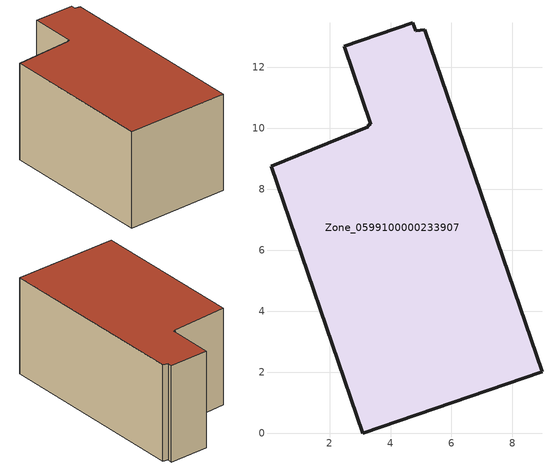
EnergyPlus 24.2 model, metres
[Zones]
Zone_0599100000233907
 floor ground (C_G): 4.82,13.2 5.12,13.24 8.97,2.02 3.09,0 0.08,8.76 3.27,10.05 3.27,10.11 3.35,10.14 2.48,12.69 4.73,13.46 z0
 wall outside (C_F): 4.73,13.46 2.48,12.69 3.35,10.14 3.27,10.11 3.27,10.05 0.08,8.76 3.09,0 8.97,2.02 5.12,13.24 4.82,13.2 4.73,13.46 z0:5.85
 roof outside (C_R): 5.12,13.24 4.82,13.2 4.73,13.46 2.48,12.69 3.35,10.14 3.27,10.11 3.27,10.05 0.08,8.76 3.09,0 8.97,2.02 z5.85
[BUILDING]
Pand.0599100000233907: North Axis=0; Terrain=City; Loads Convergence Tolerance Value=0.04; Temperature Convergence Tolerance Value=0.4; Solar Distribution=FullExterior; Maximum Number of Warmup Days=25; Minimum Number of Warmup Days=1
[Site:Location]
Rotterdam.The.Hague.AP_ZH_NLD Design_Conditions: Latitude=51.96; Longitude=4.45; Time Zone=1; Elevation=-4.5
[SITE:GROUNDTEMPERATURE:BUILDINGSURFACE]
18, 18, 18, 18, 18, 18, 18, 18, 18, 18, 18, 18
[MATERIAL] Thermal Absorptance=0.9; Solar Absorptance=0.7; Visible Absorptance=0.7
Name | Roughness | Thickness | Conductivity | Density | Specific Heat
G.TI.1946-1964 | MediumSmooth | 0.15 | 1 | 540 | 1210
F.TI.1946-1964 | Rough | 0.3 | 0.857143 | 1920 | 840
R.TI.1946-1964 | MediumRough | 0.2 | 0.277778 | 1500 | 1000
[CONSTRUCTION]
C_G: G.TI.1946-1964
C_F: F.TI.1946-1964
C_R: R.TI.1946-1964
[ZONE]
Zone_0599100000233907: Type=1; Multiplier=1; Ceiling Height=Autocalculate; Volume=Autocalculate; Floor Area=autocalculate; Part of Total Floor Area=Yes
[ZONEINFILTRATION:DESIGNFLOWRATE]
Infil_Zone_0599100000233907: Zone or ZoneList or Space or SpaceList=Zone_0599100000233907; Schedule=AlwaysOn; Design Flow Rate Calculation Method=Flow/Area; Flow Rate per Floor Area=0.003; Constant Term Coefficient=1; Temperature Term Coefficient=0; Velocity Term Coefficient=0; Velocity Squared Term Coefficient=0
[HVACTEMPLATE:ZONE:IDEALLOADSAIRSYSTEM]
Zone_0599100000233907: Maximum Heating Supply Air Temperature=50; Minimum Cooling Supply Air Temperature=13; Maximum Heating Supply Air Humidity Ratio=0.0156; Minimum Cooling Supply Air Humidity Ratio=0.0077; Heating Limit=NoLimit; Cooling Limit=NoLimit; Dehumidification Control Type=ConstantSensibleHeatRatio; Cooling Sensible Heat Ratio=0.7; Dehumidification Setpoint=60; Humidification Control Type=None; Humidification Setpoint=30; Outdoor Air Method=None; Outdoor Air Flow Rate per Person=0.00944; Outdoor Air Flow Rate per Zone Floor Area=0; Outdoor Air Flow Rate per Zone=0; Demand Controlled Ventilation Type=None; Outdoor Air Economizer Type=NoEconomizer; Heat Recovery Type=None; Sensible Heat Recovery Effectiveness=0.7; Latent Heat Recovery Effectiveness=0.65
[ZONECONTROL:THERMOSTAT]
ThermostatControl_Zone_0599100000233907: Zone or ZoneList=Zone_0599100000233907; Control Type Schedule=DualSetpointControlType; Control 1=Thermostat_Zone_0599100000233907; Temperature Difference Between Cutout And Setpoint=0
[THERMOSTATSETPOINT:DUALSETPOINT]
Thermostat_Zone_0599100000233907: Heating Setpoint Temperature Schedule=HeatingSetpoint_Zone_0599100000233907; Cooling Setpoint Temperature Schedule=CoolingSetpoint_Zone_0599100000233907
[SCHEDULE:COMPACT]
HeatingSetpoint_Zone_0599100000233907: Through: 12/31, For: AllDays, Until: 24:00, 21
CoolingSetpoint_Zone_0599100000233907: Through: 12/31, For: AllDays, Until: 24:00, 24
DualSetpointControlType: Through: 12/31, For: AllDays, Until: 24:00, 4
AlwaysOn: Through: 12/31, For: AllDays, Until: 24:00, 1
